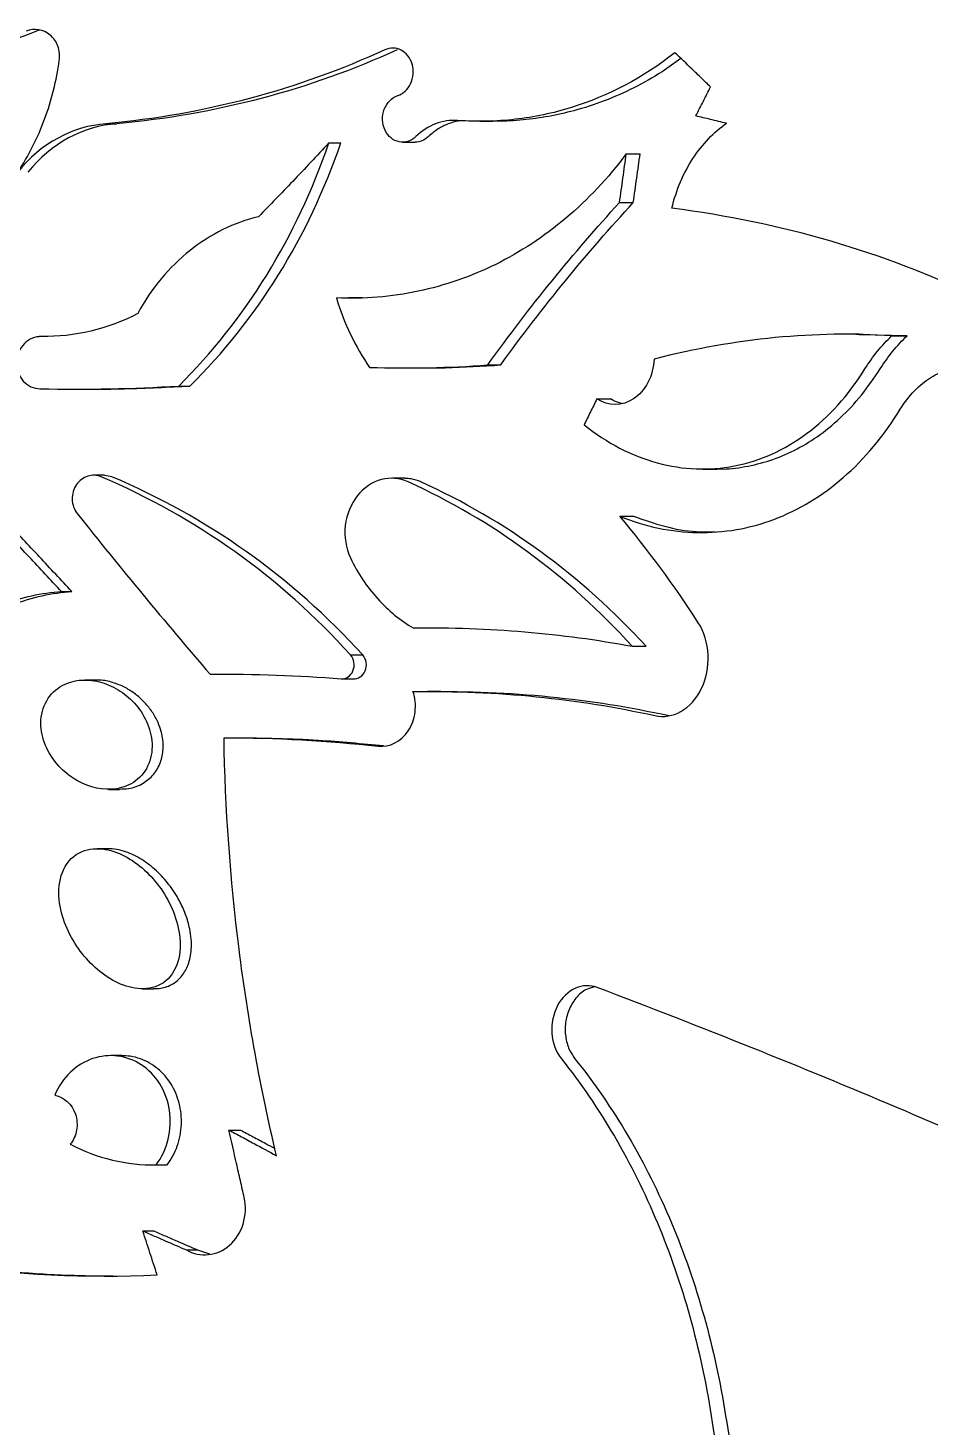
# Model space of a CAD drawing. Header units: millimetres. Extents: x 8 to 586, y 8 to 412.
# Drawn here: x 261.48 to 269.99, y 236.72 to 249.93 of the extents above; entities that cross this region are included whole.
import ezdxf

# ---------------------------------------------------------------- set-up
doc = ezdxf.new("R2010")
doc.units = ezdxf.units.MM
doc.layers.add('OUTLINE', color=7, linetype='Continuous', lineweight=25)

msp = doc.modelspace()

# ---------------------------------------------------------------- linework, layer by layer
at = {"layer": 'OUTLINE'}
for p, q in [((262.21493, 249.02239), (262.3161, 249.02239)), ((265.7415, 249.04558), (265.86445, 249.04558)), ((264.31552, 248.84133), (264.4291, 248.84133)), ((265.01155, 248.84808), (265.12999, 248.84808)), ((267.12224, 248.73979), (267.2524, 248.73979)), ((267.0584, 248.28), (267.18823, 248.28)), ((264.63426, 247.3785), (264.50143, 247.37851)), ((261.58415, 247.01083), (261.55851, 247.01083)), ((269.32085, 247.03646), (269.17272, 247.03646)), ((269.77032, 247.02068), (269.31855, 247.03196)), ((269.6252, 247.02068), (269.77032, 247.02068)), ((265.81453, 246.74703), (265.93713, 246.74703)), ((265.03485, 246.71783), (265.15467, 246.71783)), ((261.91821, 246.51803), (262.01934, 246.51803)), ((262.8997, 246.54786), (263.00509, 246.54786)), ((266.84469, 246.42758), (266.97341, 246.42758)), ((262.19948, 245.70559), (262.09811, 245.70559)), ((262.26916, 245.69093), (262.1986, 245.70401)), ((267.83976, 245.76466), (267.9755, 245.76466)), ((265.03359, 245.67764), (264.91539, 245.67764)), ((267.06067, 245.31835), (267.19077, 245.31835)), ((261.79303, 244.60824), (261.892, 244.60824)), ((264.5207, 244.00967), (264.63587, 244.00967)), ((267.17825, 244.09132), (267.30916, 244.09132)), ((262.11611, 243.77352), (262.01506, 243.77352)), ((264.43252, 243.78495), (264.54719, 243.78495)), ((265.10936, 243.66488), (265.22805, 243.66488)), ((265.37194, 243.6658), (265.24776, 243.6658)), ((263.32713, 243.22854), (263.43529, 243.22854)), ((262.23743, 242.74169), (262.33992, 242.74169)), ((262.23159, 242.18181), (262.12975, 242.18181)), ((262.55775, 240.85954), (262.6623, 240.85954)), ((262.36151, 240.22932), (262.25873, 240.22932)), ((263.37315, 239.52635), (263.48186, 239.52635)), ((262.65662, 239.19818), (262.76476, 239.19818)), ((262.68661, 239.19843), (262.79127, 239.19843)), ((262.56115, 238.57425), (262.6651, 238.57425)), ((262.97164, 238.39524), (263.07805, 238.39524)), ((263.07805, 238.39524), (263.18977, 238.35829))]:
    msp.add_line(p, q, dxfattribs=at)
for points, knots in [([(261.773, 249.62013), (261.77963, 249.66556), (261.77514, 249.71218), (261.74528, 249.79576), (261.71964, 249.83272), (261.62453, 249.91331), (261.53719, 249.92639), (261.46081, 249.89649)], [0, 0, 0, 0, 0.25, 0.25, 0.5, 0.5, 1, 1, 1, 1]), ([(261.5887, 249.90501), (261.58627, 249.90487), (261.57554, 249.90428), (261.56535, 249.89988), (261.55747, 249.89648)], [0, 0, 0, 0, 0.22630717, 1, 1, 1, 1]), ([(264.84523, 249.72066), (264.43491, 249.53152), (264.00824, 249.37819), (263.12809, 249.14484), (262.67669, 249.06522), (262.21493, 249.0224)], [0, 0, 0, 0, 0.5, 0.5, 1, 1, 1, 1]), ([(264.96187, 249.72066), (264.54897, 249.53144), (264.11972, 249.37811), (263.23438, 249.14479), (262.78045, 249.06521), (262.3161, 249.0224)], [0, 0, 0, 0, 0.5, 0.5, 1, 1, 1, 1]), ([(264.96607, 249.2879), (265.01665, 249.3047), (265.06167, 249.34523), (265.11372, 249.45616), (265.11923, 249.52575), (265.08409, 249.64525), (265.04457, 249.69374), (264.94987, 249.74216), (264.89471, 249.74267), (264.84523, 249.72066)], [0, 0, 0, 0, 0.25, 0.25, 0.5, 0.5, 0.75, 0.75, 1, 1, 1, 1]), ([(267.58087, 249.69324), (267.28088, 249.45671), (266.9514, 249.28348), (266.43033, 249.12198), (266.25257, 249.08477), (265.89433, 249.04392), (265.71307, 249.04003), (265.52959, 249.05327)], [0, 0, 0, 0, 0.5, 0.5, 0.75, 0.75, 1, 1, 1, 1]), ([(267.91678, 249.37018), (267.88784, 249.3982), (267.85885, 249.42621), (267.82981, 249.45422), (267.80077, 249.48224), (267.77169, 249.51025), (267.74256, 249.53826), (267.68882, 249.58992), (267.63493, 249.64158), (267.58087, 249.69324)], [0, 0, 0, 0, 0.000145923578, 0.000145923578, 0.000145923578, 0.000291847155, 0.000291847155, 0.000291847155, 0.000560979276, 0.000560979276, 0.000560979276, 0.000560979276]), ([(261.38149, 248.56564), (261.48348, 248.72062), (261.56867, 248.88884), (261.70087, 249.24472), (261.74707, 249.42945), (261.773, 249.62013)], [0, 0, 0, 0, 0.5, 0.5, 1, 1, 1, 1]), ([(267.63728, 249.63917), (267.57858, 249.59609), (267.43536, 249.49096), (267.19356, 249.35725), (266.91563, 249.23371), (266.6468, 249.14698), (266.39031, 249.08897), (266.14736, 249.05691), (265.9716, 249.04316), (265.87638, 249.04646), (265.86447, 249.04688)], [0, 0, 0, 0, 0.111207338, 0.271366105, 0.430376686, 0.590452763, 0.719928287, 0.849402592, 0.981167792, 1, 1, 1, 1]), ([(265.137, 248.90105), (265.09226, 248.85848), (265.034, 248.8403), (264.92499, 248.8624), (264.87421, 248.90258), (264.81806, 249.02104), (264.8154, 249.09742), (264.86296, 249.22241), (264.91168, 249.26925), (264.96607, 249.2879)], [0, 0, 0, 0, 0.25, 0.25, 0.5, 0.5, 0.75, 0.75, 1, 1, 1, 1]), ([(267.77808, 249.09644), (267.78988, 249.11968), (267.80168, 249.14292), (267.81346, 249.16615), (267.82525, 249.18939), (267.83703, 249.21263), (267.8488, 249.23586), (267.87148, 249.28064), (267.89414, 249.32541), (267.91678, 249.37018)], [0, 0, 0, 0, 0.00008365456, 0.00008365456, 0.00008365456, 0.000167309119, 0.000167309119, 0.000167309119, 0.000328503011, 0.000328503011, 0.000328503011, 0.000328503011]), ([(265.60539, 249.05098), (265.58201, 249.05075), (265.5263, 249.05021), (265.43884, 249.02305), (265.34303, 248.97652), (265.28531, 248.92679), (265.25542, 248.90104)], [0, 0, 0, 0, 0.187472519, 0.446669129, 0.713439122, 1, 1, 1, 1]), ([(267.55128, 248.22611), (267.59304, 248.39935), (267.66259, 248.55947), (267.83918, 248.83054), (267.94758, 248.94383), (268.06693, 249.02678)], [0, 0, 0, 0, 0.5, 0.5, 1, 1, 1, 1]), ([(268.06693, 249.02678), (268.04158, 249.03293), (268.0162, 249.03907), (267.99078, 249.04522), (267.96536, 249.05136), (267.93991, 249.05751), (267.91442, 249.06366), (267.86909, 249.07458), (267.82364, 249.08551), (267.77808, 249.09644)], [0, 0, 0, 0, 0.000105517982, 0.000105517982, 0.000105517982, 0.000211035963, 0.000211035963, 0.000211035963, 0.000398677201, 0.000398677201, 0.000398677201, 0.000398677201]), ([(265.25542, 248.90104), (265.2356, 248.88533), (265.19714, 248.85485), (265.15184, 248.85083), (265.12989, 248.84889)], [0, 0, 0, 0, 0.51532857, 1, 1, 1, 1]), ([(262.8997, 246.54787), (263.21246, 246.85763), (263.49101, 247.20889), (263.96812, 247.98185), (264.1637, 248.39789), (264.31552, 248.84133)], [0, 0, 0, 0, 0.5, 0.5, 1, 1, 1, 1]), ([(263.00509, 246.54787), (263.31925, 246.85722), (263.59932, 247.20816), (264.07933, 247.98109), (264.27622, 248.39732), (264.4291, 248.84133)], [0, 0, 0, 0, 0.5, 0.5, 1, 1, 1, 1]), ([(264.31552, 248.84133), (264.25919, 248.78054), (264.20262, 248.71992), (264.1458, 248.65949), (264.08899, 248.59906), (264.03194, 248.53881), (263.97464, 248.47874), (263.86809, 248.36704), (263.7607, 248.25596), (263.65247, 248.14553)], [0, 0, 0, 0, 0.00027245514, 0.00027245514, 0.00027245514, 0.00054491029, 0.00054491029, 0.00054491029, 0.00105156822, 0.00105156822, 0.00105156822, 0.00105156822]), ([(267.12224, 248.7398), (266.95046, 248.51014), (266.76065, 248.30789), (266.34451, 247.95605), (266.12297, 247.81081), (265.65752, 247.5807), (265.41015, 247.49491), (264.90587, 247.38882), (264.64904, 247.3676), (264.38731, 247.37851)], [0, 0, 0, 0, 0.25, 0.25, 0.5, 0.5, 0.75, 0.75, 1, 1, 1, 1]), ([(267.0584, 248.28), (267.06373, 248.31837), (267.06906, 248.35674), (267.07439, 248.39511), (267.07972, 248.43348), (267.08505, 248.47185), (267.09037, 248.51021), (267.101, 248.58674), (267.11162, 248.66327), (267.12224, 248.7398)], [0, 0, 0, 0, 0.000116650716, 0.000116650716, 0.000116650716, 0.000233301433, 0.000233301433, 0.000233301433, 0.000465970734, 0.000465970734, 0.000465970734, 0.000465970734]), ([(267.18823, 248.28), (267.19359, 248.31837), (267.19894, 248.35673), (267.2043, 248.39509), (267.20965, 248.43345), (267.21501, 248.47182), (267.22036, 248.51018), (267.23105, 248.58672), (267.24172, 248.66326), (267.2524, 248.7398)], [0, 0, 0, 0, 0.000116650716, 0.000116650716, 0.000116650716, 0.000233301433, 0.000233301433, 0.000233301433, 0.000466041981, 0.000466041981, 0.000466041981, 0.000466041981]), ([(270.43117, 247.38553), (269.99353, 247.59739), (269.53464, 247.77347), (268.57217, 248.05422), (268.0707, 248.15812), (267.55128, 248.22611)], [0, 0, 0, 0, 0.5, 0.5, 1, 1, 1, 1]), ([(263.65247, 248.14553), (263.42302, 248.09079), (263.20138, 247.982), (262.90905, 247.75005), (262.81674, 247.66012), (262.65047, 247.45976), (262.57685, 247.35021), (262.51303, 247.23114)], [0, 0, 0, 0, 0.5, 0.5, 0.75, 0.75, 1, 1, 1, 1]), ([(261.60457, 247.01517), (261.54599, 247.01581), (261.48836, 246.99303), (261.39941, 246.90446), (261.37066, 246.8398), (261.36771, 246.7068), (261.39182, 246.64034), (261.47514, 246.54853), (261.53241, 246.52319), (261.59094, 246.52129)], [0, 0, 0, 0, 0.25, 0.25, 0.5, 0.5, 0.75, 0.75, 1, 1, 1, 1]), ([(265.15344, 246.71829), (265.24035, 246.71861), (265.50409, 246.71958), (265.76332, 246.73601), (265.93713, 246.74703)], [0, 0, 0, 0, 0.32952464, 1, 1, 1, 1]), ([(267.38521, 246.80242), (267.38101, 246.72304), (267.36005, 246.64639), (267.29193, 246.51608), (267.24463, 246.46264), (267.08356, 246.35525), (266.95211, 246.35583), (266.84469, 246.42758)], [0, 0, 0, 0, 0.25, 0.25, 0.5, 0.5, 1, 1, 1, 1]), ([(266.72457, 246.18264), (266.93989, 246.00866), (267.1712, 245.88882), (267.65787, 245.75652), (267.90237, 245.74705), (268.26351, 245.8176), (268.38036, 245.85451), (268.60704, 245.95597), (268.7177, 246.02116), (269.03352, 246.25529), (269.21689, 246.45749), (269.3733, 246.7087)], [0, 0, 0, 0, 0.25, 0.25, 0.5, 0.5, 0.625, 0.625, 0.75, 0.75, 1, 1, 1, 1]), ([(267.97558, 245.76697), (267.98517, 245.76635), (268.07424, 245.76059), (268.24294, 245.7834), (268.47791, 245.83919), (268.70635, 245.93438), (268.92968, 246.06667), (269.1428, 246.24116), (269.34412, 246.45374), (269.45943, 246.62384), (269.51696, 246.70871)], [0, 0, 0, 0, 0.01621945, 0.15058788, 0.28709762, 0.42403713, 0.56050831, 0.70682963, 0.85373387, 1, 1, 1, 1]), ([(269.70637, 246.32824), (269.7871, 246.45991), (269.88763, 246.56225), (270.05005, 246.66338), (270.10713, 246.68891), (270.22158, 246.72128), (270.27918, 246.72848), (270.33715, 246.72644)], [0, 0, 0, 0, 0.5, 0.5, 0.75, 0.75, 1, 1, 1, 1]), ([(262.01833, 246.51825), (262.02555, 246.51818), (262.14991, 246.51692), (262.48049, 246.5224), (262.80025, 246.53792), (263.00509, 246.54786)], [0, 0, 0, 0, 0.02166705, 0.37327244, 1, 1, 1, 1]), ([(266.84469, 246.42758), (266.83452, 246.40681), (266.82434, 246.38604), (266.81417, 246.36527), (266.80399, 246.3445), (266.79381, 246.32373), (266.78362, 246.30296), (266.76395, 246.26285), (266.74427, 246.22275), (266.72457, 246.18264)], [0, 0, 0, 0, 0.000073329927, 0.000073329927, 0.000073329927, 0.000146659854, 0.000146659854, 0.000146659854, 0.000288264896, 0.000288264896, 0.000288264896, 0.000288264896]), ([(267.07908, 246.38316), (267.06514, 246.38623), (267.02836, 246.39433), (266.99446, 246.41484), (266.97341, 246.42758)], [0, 0, 0, 0, 0.37924511, 1, 1, 1, 1]), ([(267.06067, 245.31836), (267.30276, 245.22075), (267.54711, 245.17044), (267.91623, 245.163), (268.04005, 245.17231), (268.28096, 245.2138), (268.399, 245.24587), (268.63042, 245.33282), (268.74457, 245.38819), (268.96428, 245.52095), (269.06906, 245.59763), (269.36882, 245.85819), (269.55123, 246.07529), (269.70637, 246.32824)], [0, 0, 0, 0, 0.25, 0.25, 0.375, 0.375, 0.5, 0.5, 0.625, 0.625, 0.75, 0.75, 1, 1, 1, 1]), ([(261.79303, 244.60824), (261.69147, 244.71784), (261.5896, 244.82744), (261.4874, 244.93703), (261.3852, 245.04662), (261.28269, 245.1562), (261.17986, 245.26578), (260.98793, 245.4703), (260.79491, 245.6748), (260.60084, 245.87928)], [0, 0, 0, 0, 0.00048387041, 0.00048387041, 0.00048387041, 0.00096774082, 0.00096774082, 0.00096774082, 0.00187089244, 0.00187089244, 0.00187089244, 0.00187089244]), ([(261.892, 244.60824), (261.79016, 244.71749), (261.688, 244.82674), (261.58552, 244.93598), (261.48304, 245.04522), (261.38024, 245.15446), (261.27713, 245.26369), (261.08341, 245.46891), (260.88857, 245.67411), (260.69267, 245.87928)], [0, 0, 0, 0, 0.00048387041, 0.00048387041, 0.00048387041, 0.00096774082, 0.00096774082, 0.00096774082, 0.00187686103, 0.00187686103, 0.00187686103, 0.00187686103]), ([(262.16804, 245.69092), (262.12758, 245.70747), (262.08345, 245.71003), (262.0007, 245.68428), (261.9621, 245.65617), (261.90858, 245.57839), (261.89313, 245.5281), (261.89622, 245.42967), (261.91387, 245.38142), (261.94248, 245.34429)], [0, 0, 0, 0, 0.25, 0.25, 0.5, 0.5, 0.75, 0.75, 1, 1, 1, 1]), ([(264.5207, 244.00968), (264.189, 244.37734), (263.82342, 244.70351), (263.03397, 245.26685), (262.61336, 245.50211), (262.16804, 245.69092)], [0, 0, 0, 0, 0.5, 0.5, 1, 1, 1, 1]), ([(264.63587, 244.00968), (264.30183, 244.37772), (263.93385, 244.70397), (263.13962, 245.26723), (262.71673, 245.50228), (262.26916, 245.69092)], [0, 0, 0, 0, 0.5, 0.5, 1, 1, 1, 1]), ([(265.06416, 245.64386), (264.98352, 245.68014), (264.89534, 245.68732), (264.72726, 245.64225), (264.64671, 245.58905), (264.52504, 245.4372), (264.48317, 245.33725), (264.4591, 245.12628), (264.47715, 245.01831), (264.52026, 244.92602)], [0, 0, 0, 0, 0.25, 0.25, 0.5, 0.5, 0.75, 0.75, 1, 1, 1, 1]), ([(265.18242, 245.64385), (265.15305, 245.6553), (265.10434, 245.67428), (265.05301, 245.67482), (265.03262, 245.67503)], [0, 0, 0, 0, 0.60290002, 1, 1, 1, 1]), ([(267.17825, 244.09132), (266.87489, 244.42509), (266.54479, 244.72304), (265.83666, 245.24268), (265.46096, 245.46294), (265.06416, 245.64386)], [0, 0, 0, 0, 0.5, 0.5, 1, 1, 1, 1]), ([(267.30916, 244.09132), (267.00369, 244.42539), (266.67146, 244.72341), (265.95904, 245.24299), (265.58127, 245.46308), (265.18242, 245.64386)], [0, 0, 0, 0, 0.5, 0.5, 1, 1, 1, 1]), ([(267.19077, 245.31835), (267.28837, 245.2842), (267.48387, 245.21579), (267.74381, 245.16956), (267.90317, 245.17027), (267.96313, 245.17053)], [0, 0, 0, 0, 0.38336495, 0.76797026, 1, 1, 1, 1]), ([(264.52026, 244.92602), (264.58902, 244.78132), (264.6759, 244.65106), (264.87728, 244.42761), (264.98988, 244.33603), (265.11186, 244.26485)], [0, 0, 0, 0, 0.5, 0.5, 1, 1, 1, 1]), ([(267.39011, 243.43789), (267.47377, 243.41959), (267.55999, 243.43287), (267.71465, 243.51977), (267.7836, 243.59482), (267.87563, 243.7832), (267.89921, 243.89812), (267.88878, 244.12224), (267.85528, 244.22933), (267.80106, 244.31438)], [0, 0, 0, 0, 0.25, 0.25, 0.5, 0.5, 0.75, 0.75, 1, 1, 1, 1]), ([(264.43252, 243.78495), (264.47745, 243.7825), (264.52327, 243.81104), (264.55371, 243.88479), (264.55707, 243.91295), (264.54841, 243.96675), (264.53688, 243.99091), (264.5207, 244.00968)], [0, 0, 0, 0, 0.5, 0.5, 0.75, 0.75, 1, 1, 1, 1]), ([(264.54719, 243.78495), (264.59223, 243.7825), (264.63824, 243.81075), (264.66905, 243.88457), (264.67248, 243.91279), (264.66377, 243.96675), (264.65215, 243.99092), (264.63587, 244.00968)], [0, 0, 0, 0, 0.5, 0.5, 0.75, 0.75, 1, 1, 1, 1]), ([(261.65408, 243.57842), (261.61796, 243.51612), (261.59984, 243.44275), (261.59907, 243.29529), (261.61609, 243.22198), (261.69842, 243.02471), (261.79395, 242.9191), (262.01442, 242.77472), (262.14021, 242.73493), (262.33036, 242.74641), (262.39323, 242.76242), (262.5083, 242.8264), (262.55929, 242.87471), (262.62943, 242.99726), (262.64799, 243.07185), (262.64907, 243.21925), (262.63284, 243.29201), (262.55139, 243.49179), (262.45816, 243.59602), (262.29341, 243.70471), (262.23523, 243.73202), (262.11307, 243.76798), (262.0492, 243.77645), (261.92236, 243.76876), (261.85874, 243.75277), (261.74207, 243.68877), (261.6902, 243.64072), (261.65408, 243.57842)], [0, 0, 0, 0, 0.0625, 0.0625, 0.125, 0.125, 0.25, 0.25, 0.375, 0.375, 0.4375, 0.4375, 0.5, 0.5, 0.5625, 0.5625, 0.625, 0.625, 0.75, 0.75, 0.8125, 0.8125, 0.875, 0.875, 0.9375, 0.9375, 1, 1, 1, 1]), ([(262.3398, 242.74485), (262.36882, 242.74506), (262.44613, 242.74561), (262.55963, 242.78916), (262.6656, 242.87559), (262.73189, 242.99009), (262.75739, 243.11882), (262.74924, 243.23353), (262.7225, 243.33087), (262.68346, 243.4199), (262.62748, 243.50743), (262.55397, 243.58982), (262.46999, 243.65874), (262.37241, 243.71666), (262.26228, 243.757), (262.1731, 243.77501), (262.12392, 243.77246), (262.11542, 243.77202)], [0, 0, 0, 0, 0.05706797, 0.15201576, 0.22987242, 0.30808413, 0.37914865, 0.44952032, 0.50107964, 0.55270842, 0.61977793, 0.68692197, 0.75529733, 0.82368916, 0.90355605, 0.9833434, 1, 1, 1, 1]), ([(264.78108, 243.14922), (264.88801, 243.13823), (264.99765, 243.1917), (265.09911, 243.34495), (265.12191, 243.40768), (265.13726, 243.53738), (265.13015, 243.60432), (265.10936, 243.66488)], [0, 0, 0, 0, 0.5, 0.5, 0.75, 0.75, 1, 1, 1, 1]), ([(263.82147, 239.28479), (263.67019, 239.92518), (263.55198, 240.57514), (263.38589, 241.89437), (263.33858, 242.56038), (263.32713, 243.22855)], [0, 0, 0, 0, 0.5, 0.5, 1, 1, 1, 1]), ([(263.43529, 243.22854), (263.56652, 243.22727), (263.82899, 243.22472), (264.29708, 243.205), (264.62863, 243.17383), (264.83301, 243.15462)], [0, 0, 0, 0, 0.277219792, 0.554440268, 1, 1, 1, 1]), ([(261.8865, 242.08826), (261.828, 242.03146), (261.79117, 241.95044), (261.76241, 241.77932), (261.76899, 241.69111), (261.80556, 241.52494), (261.83614, 241.44488), (261.91168, 241.29812), (261.9571, 241.23031), (262.06039, 241.10654), (262.11704, 241.05217), (262.24056, 240.95893), (262.30772, 240.9204), (262.44793, 240.86826), (262.52229, 240.85435), (262.67038, 240.86838), (262.74382, 240.89839), (262.85619, 241.01119), (262.8925, 241.09345), (262.91986, 241.26352), (262.91357, 241.35145), (262.85925, 241.60282), (262.77905, 241.75111), (262.62821, 241.93426), (262.57116, 241.98965), (262.44913, 242.08227), (262.38405, 242.11995), (262.24311, 242.17267), (262.16815, 242.18683), (262.01897, 242.1735), (261.94499, 242.14505), (261.8865, 242.08826)], [0, 0, 0, 0, 0.0625, 0.0625, 0.125, 0.125, 0.1875, 0.1875, 0.25, 0.25, 0.3125, 0.3125, 0.375, 0.375, 0.4375, 0.4375, 0.5, 0.5, 0.5625, 0.5625, 0.625, 0.625, 0.75, 0.75, 0.8125, 0.8125, 0.875, 0.875, 0.9375, 0.9375, 1, 1, 1, 1]), ([(262.66226, 240.86134), (262.67987, 240.86133), (262.73765, 240.86129), (262.83467, 240.8922), (262.932, 240.97223), (262.99725, 241.09059), (263.02074, 241.21321), (263.01944, 241.32825), (263.00286, 241.44086), (262.96682, 241.56356), (262.90234, 241.70506), (262.81138, 241.84561), (262.69152, 241.97724), (262.55397, 242.08425), (262.42508, 242.14703), (262.31576, 242.17725), (262.25891, 242.18016), (262.23087, 242.1816)], [0, 0, 0, 0, 0.029789, 0.09772406, 0.16614657, 0.22568049, 0.29641649, 0.3440124, 0.3916927, 0.46171515, 0.5318435, 0.62477997, 0.71774856, 0.81127979, 0.90462837, 0.95295321, 1, 1, 1, 1]), ([(266.84841, 240.8717), (266.78089, 240.89711), (266.70822, 240.8947), (266.57417, 240.83497), (266.51357, 240.77699), (266.43291, 240.62534), (266.41307, 240.5303), (266.42688, 240.34868), (266.4602, 240.26257), (266.5106, 240.19827)], [0, 0, 0, 0, 0.25, 0.25, 0.5, 0.5, 0.75, 0.75, 1, 1, 1, 1]), ([(266.82, 240.87581), (266.79475, 240.87009), (266.73101, 240.85563), (266.64359, 240.7772), (266.57359, 240.66063), (266.54151, 240.52547), (266.54703, 240.39184), (266.58199, 240.27894), (266.62096, 240.2227), (266.6379, 240.19827)], [0, 0, 0, 0, 0.11138734, 0.28122867, 0.44436118, 0.59748694, 0.74394242, 0.88875798, 1, 1, 1, 1]), ([(272.16263, 238.60651), (271.39253, 238.98456), (270.56306, 239.36131), (268.78657, 240.11685), (267.84277, 240.4942), (266.84841, 240.8717)], [0, 0, 0, 0, 0.5, 0.5, 1, 1, 1, 1]), ([(262.68661, 239.19844), (262.73924, 239.26862), (262.77811, 239.35119), (262.82163, 239.52808), (262.82587, 239.6227), (262.79846, 239.80284), (262.76688, 239.88864), (262.67418, 240.0375), (262.61421, 240.09834), (262.40992, 240.23216), (262.24041, 240.25265), (262.01159, 240.17438), (261.93962, 240.13079), (261.81549, 240.01226), (261.76518, 239.9389), (261.72961, 239.85508)], [0, 0, 0, 0, 0.125, 0.125, 0.25, 0.25, 0.375, 0.375, 0.5, 0.5, 0.75, 0.75, 0.875, 0.875, 1, 1, 1, 1]), ([(262.79127, 239.19843), (262.81003, 239.22578), (262.84756, 239.28046), (262.88842, 239.3747), (262.91557, 239.475), (262.92775, 239.57832), (262.92405, 239.68122), (262.90626, 239.7807), (262.87415, 239.87473), (262.82918, 239.96161), (262.77233, 240.03919), (262.70398, 240.1065), (262.62582, 240.16095), (262.53791, 240.20163), (262.44862, 240.22568), (262.38809, 240.22726), (262.3607, 240.22798)], [0, 0, 0, 0, 0.071632977, 0.143227434, 0.21494468, 0.286630915, 0.356375699, 0.426131188, 0.495566473, 0.565030607, 0.635896472, 0.706763937, 0.781030813, 0.855296228, 0.934537471, 1, 1, 1, 1]), ([(266.5106, 240.19827), (266.8728, 239.74274), (267.17663, 239.22263), (267.65381, 238.0798), (267.82247, 237.47223), (267.92329, 236.82931)], [0, 0, 0, 0, 0.5, 0.5, 1, 1, 1, 1]), ([(266.6379, 240.19827), (267.00173, 239.74342), (267.30736, 239.22381), (267.78773, 238.08094), (267.95768, 237.47309), (268.05929, 236.82931)], [0, 0, 0, 0, 0.5, 0.5, 1, 1, 1, 1]), ([(261.72961, 239.85508), (261.81679, 239.83792), (261.89408, 239.77063), (261.94112, 239.62876), (261.94495, 239.57656), (261.92773, 239.4774), (261.90658, 239.43088), (261.87691, 239.3926)], [0, 0, 0, 0, 0.5, 0.5, 0.75, 0.75, 1, 1, 1, 1]), ([(263.51755, 238.89016), (263.50549, 238.94344), (263.49341, 238.99673), (263.48133, 239.05001), (263.46925, 239.10329), (263.45717, 239.15657), (263.44507, 239.20986), (263.42113, 239.31535), (263.39715, 239.42085), (263.37315, 239.52635)], [0, 0, 0, 0, 0.000166293874, 0.000166293874, 0.000166293874, 0.000332587747, 0.000332587747, 0.000332587747, 0.000661850126, 0.000661850126, 0.000661850126, 0.000661850126]), ([(263.37315, 239.52635), (263.41298, 239.50531), (263.45272, 239.48421), (263.49238, 239.46304), (263.53204, 239.44187), (263.57162, 239.42064), (263.61112, 239.39933), (263.6815, 239.36137), (263.75162, 239.32318), (263.82147, 239.28479)], [0, 0, 0, 0, 0.000156558574, 0.000156558574, 0.000156558574, 0.000313117144, 0.000313117144, 0.000313117144, 0.000592099816, 0.000592099816, 0.000592099816, 0.000592099816]), ([(263.48186, 239.52635), (263.52167, 239.50537), (263.60129, 239.46342), (263.70986, 239.40565), (263.77824, 239.36853), (263.80728, 239.35276)], [0, 0, 0, 0, 0.36523664, 0.73047184, 1, 1, 1, 1]), ([(262.97164, 238.39524), (263.03662, 238.35855), (263.10901, 238.34354), (263.25084, 238.35826), (263.32085, 238.38858), (263.43674, 238.48943), (263.48208, 238.55934), (263.53188, 238.71916), (263.53571, 238.80766), (263.51755, 238.89016)], [0, 0, 0, 0, 0.25, 0.25, 0.5, 0.5, 0.75, 0.75, 1, 1, 1, 1]), ([(262.6961, 238.15929), (262.68477, 238.19419), (262.67344, 238.22909), (262.6621, 238.26399), (262.65076, 238.29889), (262.63941, 238.33379), (262.62806, 238.3687), (262.60578, 238.43722), (262.58347, 238.50574), (262.56115, 238.57426)], [0, 0, 0, 0, 0.000112616493, 0.000112616493, 0.000112616493, 0.000225232986, 0.000225232986, 0.000225232986, 0.000446329788, 0.000446329788, 0.000446329788, 0.000446329788]), ([(262.56115, 238.57426), (262.59758, 238.55844), (262.63397, 238.54262), (262.67032, 238.52681), (262.70666, 238.51099), (262.74297, 238.49518), (262.77922, 238.47936), (262.8435, 238.45132), (262.90764, 238.42328), (262.97164, 238.39524)], [0, 0, 0, 0, 0.000137072881, 0.000137072881, 0.000137072881, 0.000274145763, 0.000274145763, 0.000274145763, 0.000517136251, 0.000517136251, 0.000517136251, 0.000517136251]), ([(262.6651, 238.57426), (262.70156, 238.55852), (262.73798, 238.54279), (262.77435, 238.52705), (262.81072, 238.51132), (262.84705, 238.49559), (262.88334, 238.47985), (262.94838, 238.45165), (263.01329, 238.42345), (263.07805, 238.39524)], [0, 0, 0, 0, 0.000137072879, 0.000137072879, 0.000137072879, 0.000274145759, 0.000274145759, 0.000274145759, 0.000519843884, 0.000519843884, 0.000519843884, 0.000519843884]), ([(260.77086, 238.25137), (260.95312, 238.22984), (261.31766, 238.18678), (261.82033, 238.15487), (262.13868, 238.15126), (262.27786, 238.14969)], [0, 0, 0, 0, 0.36012978, 0.72026108, 1, 1, 1, 1]), ([(267.92329, 236.82931), (268.02482, 236.18039), (268.1255, 235.53145), (268.22532, 234.88249), (268.32515, 234.23352), (268.42411, 233.58454), (268.52221, 232.93553), (268.64666, 232.11216), (268.76972, 231.28875), (268.89137, 230.46531)], [0, 0, 0, 0, 0.0020002223, 0.0020002223, 0.0020002223, 0.00400044459, 0.00400044459, 0.00400044459, 0.00653804344, 0.00653804344, 0.00653804344, 0.00653804344]), ([(268.05929, 236.82931), (268.16145, 236.18059), (268.26277, 235.53185), (268.36322, 234.88309), (268.46366, 234.23433), (268.56325, 233.58555), (268.66197, 232.93674), (268.78731, 232.11297), (268.91124, 231.28915), (269.03376, 230.46531)], [0, 0, 0, 0, 0.00200022233, 0.00200022233, 0.00200022233, 0.00400044464, 0.00400044464, 0.00400044464, 0.00654007863, 0.00654007863, 0.00654007863, 0.00654007863])]:
    msp.add_open_spline(points, degree=3, knots=knots, dxfattribs=at)
for points in [[(261.55747, 249.89649), (260.64365, 249.52838), (259.67134, 249.28709), (258.6645, 249.1757)], [(262.21493, 249.0224), (261.90155, 249.00065), (261.59551, 248.83844), (261.38149, 248.56564)], [(262.3161, 249.0224), (262.00127, 249.00068), (261.69347, 248.839), (261.47776, 248.56564)], [(265.52959, 249.05327), (265.39045, 249.063), (265.24915, 249.00952), (265.137, 248.90105)], [(265.81453, 246.74703), (266.20815, 247.29417), (266.62537, 247.80623), (267.0584, 248.28)], [(265.93713, 246.74703), (266.3332, 247.2944), (266.75286, 247.80642), (267.18823, 248.28)], [(264.38731, 247.37851), (264.45966, 247.13924), (264.56656, 246.91756), (264.70015, 246.72329)], [(262.51303, 247.23114), (262.23001, 247.08272), (261.91874, 247.00988), (261.60457, 247.01517)], [(269.6252, 247.02067), (268.91077, 247.07148), (268.15645, 246.99831), (267.38521, 246.80242)], [(269.3733, 246.7087), (269.44763, 246.82835), (269.53285, 246.93298), (269.6252, 247.02067)], [(269.51696, 246.7087), (269.59178, 246.82844), (269.6775, 246.93305), (269.77032, 247.02067)], [(264.70015, 246.72329), (265.07703, 246.71121), (265.44896, 246.7192), (265.81453, 246.74703)], [(261.59094, 246.52129), (262.03281, 246.51255), (262.46947, 246.52145), (262.8997, 246.54787)], [(261.94248, 245.34429), (262.35364, 244.82511), (262.77219, 244.31953), (263.19612, 243.82805)], [(267.80106, 244.31438), (267.57276, 244.66842), (267.3257, 245.00356), (267.06067, 245.31836)], [(261.24136, 244.48585), (261.42058, 244.55524), (261.60657, 244.59602), (261.79303, 244.60824)], [(261.33707, 244.48585), (261.51742, 244.55526), (261.70449, 244.59603), (261.892, 244.60824)], [(265.11186, 244.26485), (265.82531, 244.2742), (266.51684, 244.21616), (267.17825, 244.09132)], [(263.19612, 243.82805), (263.61477, 243.83148), (264.02732, 243.81709), (264.43252, 243.78495)], [(265.10936, 243.66488), (265.90077, 243.67515), (266.66493, 243.59931), (267.39011, 243.43789)], [(265.22805, 243.66488), (266.02411, 243.67515), (266.79276, 243.59933), (267.52234, 243.43789)], [(263.32713, 243.22855), (263.82133, 243.22792), (264.30669, 243.20145), (264.78108, 243.14922)], [(261.87691, 239.3926), (262.132, 239.25922), (262.40979, 239.19352), (262.68661, 239.19844)], [(260.67808, 238.25137), (261.35982, 238.16095), (262.03529, 238.13019), (262.6961, 238.15929)]]:
    msp.add_open_spline(points, degree=3, dxfattribs=at)

doc.saveas('drawing.dxf')
